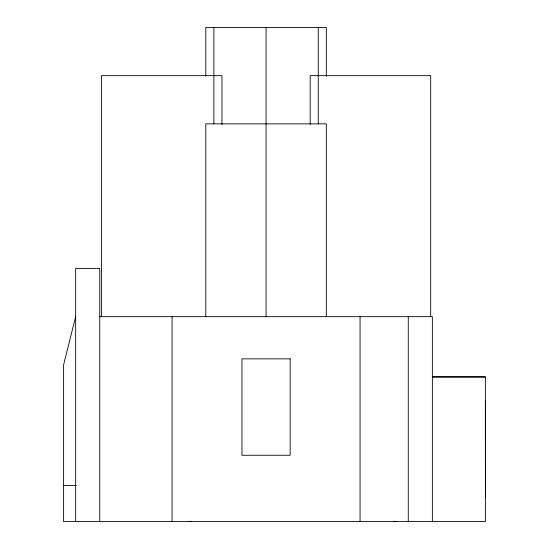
<?xml version="1.0" encoding="UTF-8"?>
<svg xmlns="http://www.w3.org/2000/svg" width="549" height="549" viewBox="0 0 549 549"><rect width="100%" height="100%" fill="white"/><g stroke="black" fill="none" stroke-linecap="round" stroke-linejoin="round"><path stroke-width="0.82" d="M75.652 316.677L63.602 364.886L63.602 521.55L485.398 521.55L485.378 376.937L432.351 376.937L485.378 376.937M188.938 521.55L191.484 521.255M99.76 316.677L432.372 316.677L432.372 521.55M63.602 485.398L76.215 485.398M393.667 521.255L396.22 521.55M485.398 401.038L485.398 497.449M430.684 316.677L430.684 75.652L310.171 75.652L310.171 124.548M408.271 316.677L408.271 521.55M360.062 316.677L360.062 521.55M326.319 76.229L326.319 27.45L205.806 27.45L205.806 76.229M326.319 316.677L326.319 123.861L205.806 123.861L205.806 316.677M318.248 27.45L318.248 123.861M266.066 27.45L266.066 316.677M221.954 124.548L221.954 75.652L101.441 75.652L101.441 316.677M213.884 27.45L213.884 123.861M172.063 316.677L172.063 521.55M99.76 521.55L99.76 268.475L75.652 268.475L75.652 521.55M290.167 358.861L241.965 358.861L241.965 455.265L290.167 455.265L290.167 358.861"/></g></svg>
